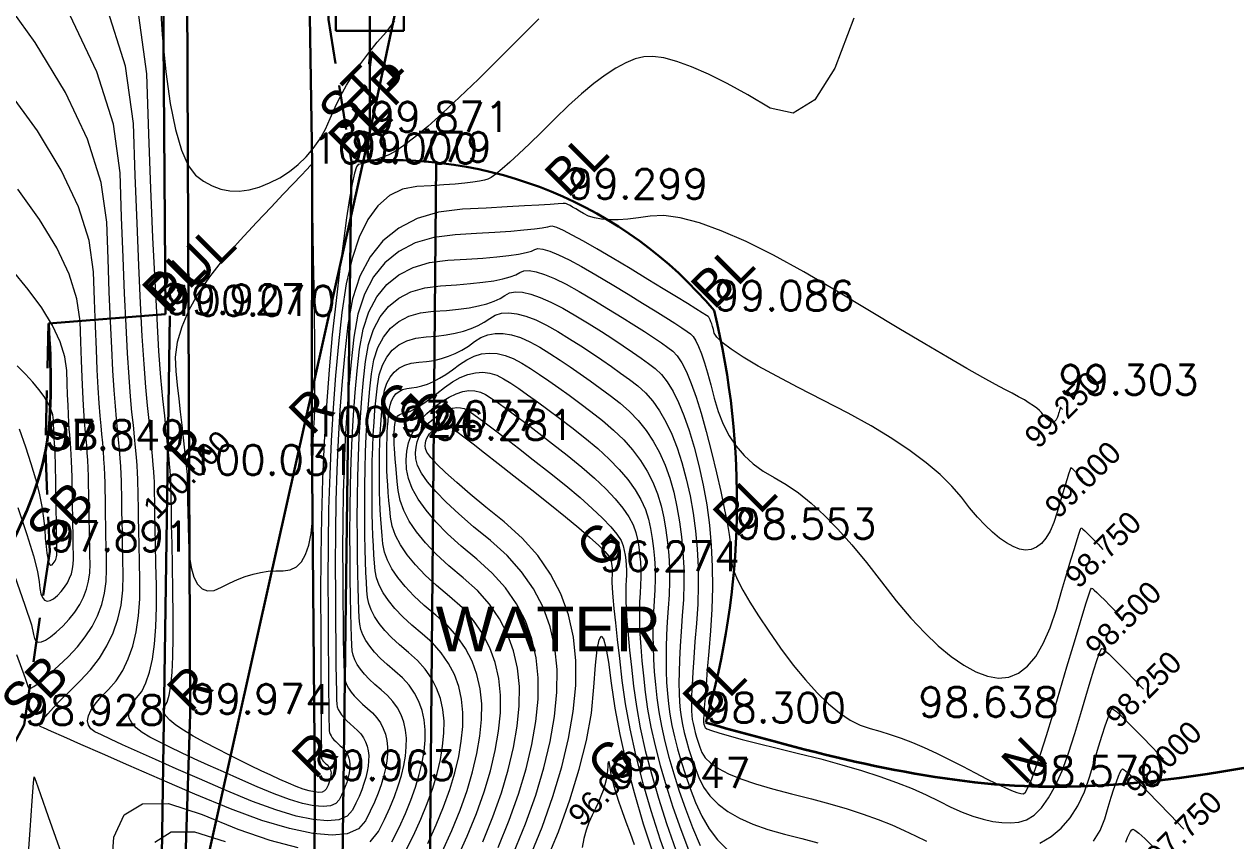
# Model space of a CAD drawing. Extents: x 0 to 10087, y 0 to 10179.
# Drawn here: x 9990.33 to 10031.01, y 9977.26 to 10004.67 of the extents above; entities that cross this region are included whole.
import ezdxf
from ezdxf.enums import TextEntityAlignment as Align

# ---------------------------------------------------------------- set-up
doc = ezdxf.new("R2010")
doc.units = 0
doc.header["$MEASUREMENT"] = 0
for name, pattern in [('ACAD_ISO10W100', [18, 12, -3, 0, -3]), ('DASHDOT', [1, 0.5, -0.25, 0, -0.25]), ('DASHED', [0.75, 0.5, -0.25])]:
    doc.linetypes.add(name, pattern=pattern)
for name, color, linetype in [('2', 1, 'Continuous'), ('4', 3, 'Continuous'), ('Contour_RL', 44, 'Continuous'), ('FRAME', 7, 'Continuous'), ('WELL', 4, 'Continuous')]:
    doc.layers.add(name, color=color, linetype=linetype)
for name, color, linetype, lineweight in [('BT ROAD', 251, 'Continuous', 30), ('BUILDING', 6, 'Continuous', 30), ('Contours', 42, 'Continuous', 13), ('EP', 5, 'ACAD_ISO10W100', 30), ('GRASS', 3, 'DASHDOT', 25), ('SB', 1, 'DASHED', 30)]:
    doc.layers.add(name, color=color, linetype=linetype, lineweight=lineweight)
doc.styles.add('A', font='ARIAL.TTF')
doc.styles.add('ROMANS', font='romans.shx', dxfattribs={"height": 3})

# ---------------------------------------------------------------- blocks, each defined once
blk = doc.blocks.new('EP')
at = {"layer": 'EP', "linetype": 'Continuous'}
for p, q in [((-1.431, 4.235), (-1.431, 5.083)), ((0, 4.235), (0, 5.083)), ((1.431, 4.235), (1.431, 5.083)), ((-1.431, 4.235), (0, 4.235)), ((0, 0), (0, 4.235)), ((1.431, 4.235), (0, 4.235))]:
    blk.add_line(p, q, dxfattribs=at)

msp = doc.modelspace()

# ---------------------------------------------------------------- linework, layer by layer
at = {"layer": 'BT ROAD', "linetype": 'Continuous'}
for points in [[(10000.773, 10069.341), (9997.662, 10049.535), (9996.745, 10040.273), (9996.295, 10029.259), (9995.755, 10016.574), (9995.867, 9989.542), (9995.903, 9981.52), (9995.112, 9957.316), (9993.788, 9944.376), (9988.412, 9922.136), (9987.497, 9918.574)], [(9974.516, 9809.473), (9976.941, 9843.458), (9981.797, 9881.25), (9988.253, 9905.308), (9992.267, 9920.784), (9997.86, 9943.287), (10000.02, 9958.399), (10000.091, 9979.29), (9999.99, 9990.83), (10000, 10000), (9999.731, 10016.955), (9999.772, 10030.035), (10000.529, 10040.393), (10000.971, 10043.045)]]:
    msp.add_lwpolyline(points, dxfattribs=at)
at = {"layer": 'BUILDING', "linetype": 'Continuous'}
for points in [[(9995.069, 9994.939), (9994.911, 10016.552), (9994.851, 10026.689)], [(9993.041, 9920.727), (9998.519, 9942.938), (10000.778, 9958.287), (10001.317, 10000.05)], [(10003.838, 9963.531), (10004.156, 10000.033)], [(9995.218, 9994.884), (9994.662, 9957.116), (9993.047, 9944.424), (9987.254, 9922.165)], [(9995.069, 9994.939), (9991.143, 9994.626)], [(9995.069, 9994.939), (9994.819, 9994.919)]]:
    msp.add_lwpolyline(points, dxfattribs=at)
for centre, radius, start, end in [((10002.655, 9985.96), 14.153, 39.991, 95.4235), ((9987.253, 9988.676), 27.009, 343.9851, 13.6623)]:
    msp.add_arc(centre, radius, start, end, dxfattribs=at)
at = {"layer": 'Contours', "color": 122, "linetype": 'Continuous'}
for points in [[(10025.875, 9989.388), (10025.786, 9989.481), (10025.708, 9989.562), (10025.641, 9989.63), (10025.585, 9989.685), (10025.541, 9989.728), (10025.507, 9989.759), (10025.485, 9989.777), (10025.474, 9989.782), (10025.461, 9989.758), (10025.437, 9989.687), (10025.399, 9989.57), (10025.348, 9989.407), (10025.285, 9989.198), (10025.209, 9988.942), (10025.12, 9988.639), (10025.018, 9988.29), (10024.903, 9987.946), (10024.776, 9987.655), (10024.637, 9987.419), (10024.484, 9987.237), (10024.319, 9987.11), (10024.142, 9987.037), (10023.952, 9987.018), (10023.749, 9987.053), (10023.536, 9987.135), (10023.314, 9987.255), (10023.083, 9987.415), (10022.843, 9987.613), (10022.595, 9987.849), (10022.337, 9988.125), (10022.072, 9988.439), (10021.797, 9988.791), (10021.48, 9989.168), (10021.088, 9989.553), (10020.62, 9989.948), (10020.077, 9990.351), (10019.458, 9990.762), (10018.764, 9991.183), (10017.994, 9991.612), (10017.148, 9992.051), (10016.319, 9992.473), (10015.596, 9992.855), (10014.979, 9993.197), (10014.47, 9993.499), (10014.067, 9993.761), (10013.77, 9993.982), (10013.581, 9994.164), (10013.498, 9994.305), (10013.469, 9994.419), (10013.441, 9994.52), (10013.414, 9994.609), (10013.388, 9994.684), (10013.363, 9994.746), (10013.339, 9994.796), (10013.316, 9994.832), (10013.294, 9994.856), (10013.235, 9994.895), (10013.099, 9994.982), (10012.886, 9995.114), (10012.596, 9995.292), (10012.231, 9995.516), (10011.788, 9995.787), (10011.269, 9996.104), (10010.674, 9996.467), (10010.077, 9996.826), (10009.554, 9997.134), (10009.106, 9997.39), (10008.732, 9997.593), (10008.433, 9997.745), (10008.208, 9997.844), (10008.057, 9997.891), (10007.98, 9997.886), (10007.896, 9997.854), (10007.722, 9997.822), (10007.459, 9997.788), (10007.106, 9997.753), (10006.664, 9997.718), (10006.132, 9997.681), (10005.511, 9997.643), (10004.8, 9997.604), (10004.086, 9997.515), (10003.454, 9997.329), (10002.905, 9997.046), (10002.438, 9996.666), (10002.053, 9996.188), (10001.751, 9995.613), (10001.531, 9994.94), (10001.393, 9994.17), (10001.303, 9993.342), (10001.225, 9992.497), (10001.16, 9991.633), (10001.107, 9990.752), (10001.067, 9989.853), (10001.039, 9988.936), (10001.023, 9988.002), (10001.021, 9987.049), (10001.024, 9986.14), (10001.03, 9985.338), (10001.036, 9984.64), (10001.043, 9984.049), (10001.051, 9983.564), (10001.061, 9983.184), (10001.072, 9982.91), (10001.084, 9982.742), (10001.106, 9982.624), (10001.15, 9982.503), (10001.216, 9982.379), (10001.302, 9982.251), (10001.409, 9982.119), (10001.537, 9981.983), (10001.687, 9981.844), (10001.858, 9981.701), (10002.026, 9981.55), (10002.171, 9981.388), (10002.291, 9981.215), (10002.387, 9981.03), (10002.458, 9980.833), (10002.505, 9980.625), (10002.527, 9980.406), (10002.525, 9980.175), (10002.502, 9979.932), (10002.458, 9979.679), (10002.395, 9979.414), (10002.313, 9979.139), (10002.211, 9978.852), (10002.09, 9978.554), (10001.949, 9978.246), (10001.789, 9977.926), (10001.551, 9977.655), (10001.176, 9977.494), (10000.664, 9977.442), (10000.016, 9977.5), (9999.231, 9977.666), (9998.31, 9977.942), (9997.252, 9978.328), (9996.057, 9978.823), (9994.871, 9979.339), (9993.838, 9979.789), (9992.958, 9980.173), (9992.232, 9980.49), (9991.659, 9980.741), (9991.239, 9980.926), (9990.972, 9981.045), (9990.858, 9981.097), (9990.847, 9981.138), (9990.887, 9981.222), (9990.978, 9981.348), (9991.121, 9981.517), (9991.315, 9981.729), (9991.56, 9981.984), (9991.856, 9982.282), (9992.203, 9982.622), (9992.553, 9982.994), (9992.854, 9983.387), (9993.107, 9983.802), (9993.312, 9984.237), (9993.469, 9984.693), (9993.579, 9985.17), (9993.64, 9985.668), (9993.653, 9986.186), (9993.643, 9986.696), (9993.633, 9987.164), (9993.625, 9987.592), (9993.618, 9987.979), (9993.611, 9988.325), (9993.606, 9988.631), (9993.601, 9988.896), (9993.597, 9989.121), (9993.592, 9989.335), (9993.582, 9989.57), (9993.568, 9989.827), (9993.549, 9990.104), (9993.525, 9990.402), (9993.497, 9990.72), (9993.465, 9991.06), (9993.428, 9991.421), (9993.389, 9991.848), (9993.349, 9992.39), (9993.308, 9993.044), (9993.267, 9993.813), (9993.226, 9994.695), (9993.184, 9995.691), (9993.142, 9996.8), (9993.099, 9998.023), (9992.917, 9999.361), (9992.455, 10000.813), (9991.715, 10002.38), (9990.695, 10004.062), (9989.397, 10005.859)], [(9994.868, 10005.764), (9994.965, 10004.329), (9995.087, 10003.08), (9995.234, 10002.015), (9995.408, 10001.136), (9995.607, 10000.441), (9995.833, 9999.932), (9996.084, 9999.608), (9996.353, 9999.401), (9996.635, 9999.244), (9996.928, 9999.137), (9997.233, 9999.079), (9997.549, 9999.07), (9997.878, 9999.112), (9998.218, 9999.203), (9998.569, 9999.343), (9998.914, 9999.521), (9999.233, 9999.726), (9999.526, 9999.958), (9999.794, 10000.216), (10000.036, 10000.5), (10000.251, 10000.811), (10000.442, 10001.148), (10000.606, 10001.512), (10000.768, 10001.887), (10000.951, 10002.259), (10001.155, 10002.627), (10001.381, 10002.993), (10001.627, 10003.355), (10001.895, 10003.713), (10002.183, 10004.069), (10002.493, 10004.421), (10002.776, 10004.786)], [(10018.184, 10004.878), (10017.55, 10003.197), (10016.872, 10002.133), (10016.149, 10001.685), (10015.381, 10001.854), (10014.623, 10002.299), (10013.93, 10002.679), (10013.301, 10002.993), (10012.738, 10003.241), (10012.239, 10003.424), (10011.804, 10003.541), (10011.435, 10003.593), (10011.13, 10003.579), (10010.845, 10003.506), (10010.535, 10003.38), (10010.199, 10003.2), (10009.838, 10002.966), (10009.452, 10002.679), (10009.041, 10002.339), (10008.605, 10001.945), (10008.144, 10001.498), (10007.693, 10001.051), (10007.292, 10000.66), (10006.938, 10000.324), (10006.633, 10000.042), (10006.376, 9999.815), (10006.167, 9999.644), (10006.007, 9999.528), (10005.895, 9999.466), (10005.78, 9999.432), (10005.613, 9999.4), (10005.394, 9999.368), (10005.123, 9999.337), (10004.799, 9999.308), (10004.422, 9999.279), (10003.993, 9999.251), (10003.512, 9999.224), (10003.029, 9999.134), (10002.594, 9998.919), (10002.207, 9998.578), (10001.868, 9998.112), (10001.578, 9997.52), (10001.336, 9996.802), (10001.142, 9995.959), (10000.996, 9994.99), (10000.883, 9993.947), (10000.785, 9992.882), (10000.703, 9991.794), (10000.637, 9990.683), (10000.586, 9989.55), (10000.551, 9988.395), (10000.532, 9987.217), (10000.528, 9986.017), (10000.532, 9984.878), (10000.537, 9983.883), (10000.542, 9983.033), (10000.547, 9982.327), (10000.552, 9981.766), (10000.557, 9981.349), (10000.563, 9981.077), (10000.568, 9980.949), (10000.579, 9980.893), (10000.601, 9980.835), (10000.632, 9980.775), (10000.673, 9980.714), (10000.725, 9980.65), (10000.787, 9980.585), (10000.858, 9980.518), (10000.941, 9980.449), (10001.022, 9980.377), (10001.091, 9980.299), (10001.149, 9980.216), (10001.195, 9980.127), (10001.229, 9980.032), (10001.252, 9979.932), (10001.263, 9979.827), (10001.262, 9979.716), (10001.25, 9979.599), (10001.229, 9979.477), (10001.199, 9979.35), (10001.159, 9979.218), (10001.11, 9979.08), (10001.052, 9978.937), (10000.984, 9978.788), (10000.907, 9978.635), (10000.793, 9978.504), (10000.613, 9978.427), (10000.367, 9978.402), (10000.055, 9978.43), (9999.678, 9978.51), (9999.235, 9978.642), (9998.726, 9978.828), (9998.152, 9979.066), (9997.564, 9979.323), (9997.016, 9979.566), (9996.507, 9979.796), (9996.037, 9980.012), (9995.606, 9980.214), (9995.215, 9980.402), (9994.862, 9980.576), (9994.55, 9980.737), (9994.286, 9980.892), (9994.082, 9981.05), (9993.937, 9981.211), (9993.851, 9981.374), (9993.825, 9981.541), (9993.858, 9981.71), (9993.951, 9981.882), (9994.103, 9982.057), (9994.272, 9982.27), (9994.416, 9982.557), (9994.536, 9982.918), (9994.632, 9983.353), (9994.703, 9983.862), (9994.749, 9984.445), (9994.77, 9985.102), (9994.767, 9985.833), (9994.752, 9986.559), (9994.739, 9987.203), (9994.728, 9987.763), (9994.719, 9988.241), (9994.711, 9988.636), (9994.705, 9988.949), (9994.701, 9989.178), (9994.698, 9989.325), (9994.693, 9989.456), (9994.682, 9989.642), (9994.663, 9989.88), (9994.637, 9990.172), (9994.605, 9990.517), (9994.566, 9990.916), (9994.519, 9991.368), (9994.466, 9991.874), (9994.41, 9992.487), (9994.352, 9993.264), (9994.294, 9994.203), (9994.236, 9995.306), (9994.176, 9996.571), (9994.116, 9997.999), (9994.055, 9999.591), (9993.994, 10001.345), (9993.732, 10003.263), (9993.07, 10005.346)], [(10007.606, 10004.854), (10006.979, 10004.224), (10006.28, 10003.524), (10005.578, 10002.831), (10004.944, 10002.22), (10004.377, 10001.691), (10003.877, 10001.244), (10003.444, 10000.88), (10003.078, 10000.598), (10002.78, 10000.398), (10002.548, 10000.281), (10002.359, 10000.209), (10002.188, 10000.146), (10002.036, 10000.093), (10001.901, 10000.049), (10001.785, 10000.014), (10001.687, 9999.988), (10001.607, 9999.971), (10001.545, 9999.964), (10001.487, 9999.89), (10001.419, 9999.675), (10001.341, 9999.317), (10001.253, 9998.817), (10001.154, 9998.176), (10001.046, 9997.393), (10000.927, 9996.467), (10000.798, 9995.4), (10000.673, 9994.249), (10000.565, 9993.074), (10000.474, 9991.874), (10000.401, 9990.649), (10000.345, 9989.399), (10000.306, 9988.124), (10000.285, 9986.825), (10000.281, 9985.501), (10000.286, 9984.246), (10000.29, 9983.156), (10000.294, 9982.229), (10000.298, 9981.466), (10000.301, 9980.867), (10000.305, 9980.432), (10000.308, 9980.16), (10000.31, 9980.053), (10000.315, 9980.027), (10000.325, 9980), (10000.339, 9979.973), (10000.359, 9979.944), (10000.382, 9979.915), (10000.411, 9979.885), (10000.444, 9979.855), (10000.481, 9979.823), (10000.519, 9979.79), (10000.551, 9979.754), (10000.578, 9979.716), (10000.599, 9979.675), (10000.615, 9979.631), (10000.625, 9979.585), (10000.63, 9979.537), (10000.629, 9979.485), (10000.624, 9979.432), (10000.615, 9979.376), (10000.601, 9979.317), (10000.583, 9979.256), (10000.56, 9979.193), (10000.533, 9979.127), (10000.502, 9979.059), (10000.467, 9978.988), (10000.414, 9978.929), (10000.331, 9978.893), (10000.218, 9978.882), (10000.074, 9978.894), (9999.901, 9978.931), (9999.697, 9978.992), (9999.463, 9979.078), (9999.199, 9979.187), (9998.911, 9979.315), (9998.605, 9979.455), (9998.281, 9979.607), (9997.94, 9979.773), (9997.58, 9979.95), (9997.203, 9980.14), (9996.808, 9980.342), (9996.396, 9980.557), (9996.006, 9980.769), (9995.679, 9980.965), (9995.416, 9981.142), (9995.216, 9981.303), (9995.08, 9981.447), (9995.007, 9981.573), (9994.998, 9981.682), (9995.052, 9981.773), (9995.131, 9981.907), (9995.198, 9982.141), (9995.251, 9982.475), (9995.291, 9982.91), (9995.319, 9983.446), (9995.333, 9984.082), (9995.335, 9984.818), (9995.324, 9985.656), (9995.307, 9986.491), (9995.292, 9987.222), (9995.279, 9987.85), (9995.269, 9988.373), (9995.261, 9988.793), (9995.255, 9989.108), (9995.25, 9989.32), (9995.249, 9989.427), (9995.244, 9989.518), (9995.231, 9989.678), (9995.21, 9989.908), (9995.181, 9990.207), (9995.144, 9990.576), (9995.099, 9991.014), (9995.046, 9991.522), (9994.986, 9992.1), (9994.92, 9992.806), (9994.854, 9993.7), (9994.787, 9994.782), (9994.72, 9996.051), (9994.652, 9997.508), (9994.582, 9999.153), (9994.513, 10000.985), (9994.442, 10003.005), (9994.141, 10005.214)], [(10025.197, 9991.735), (10025.181, 9991.751), (10025.168, 9991.766), (10025.156, 9991.778), (10025.147, 9991.787), (10025.139, 9991.795), (10025.133, 9991.8), (10025.129, 9991.804), (10025.127, 9991.805), (10025.125, 9991.8), (10025.121, 9991.788), (10025.114, 9991.768), (10025.105, 9991.739), (10025.094, 9991.702), (10025.081, 9991.657), (10025.065, 9991.605), (10025.047, 9991.543), (10025.027, 9991.483), (10025.005, 9991.432), (10024.98, 9991.391), (10024.953, 9991.359), (10024.925, 9991.337), (10024.894, 9991.324), (10024.86, 9991.321), (10024.825, 9991.327), (10024.788, 9991.341), (10024.749, 9991.362), (10024.709, 9991.39), (10024.667, 9991.425), (10024.623, 9991.466), (10024.578, 9991.514), (10024.532, 9991.569), (10024.484, 9991.631), (10024.422, 9991.7), (10024.334, 9991.777), (10024.22, 9991.862), (10024.08, 9991.955), (10023.914, 9992.056), (10023.722, 9992.165), (10023.504, 9992.282), (10023.26, 9992.407), (10022.946, 9992.571), (10022.521, 9992.807), (10021.983, 9993.113), (10021.333, 9993.491), (10020.571, 9993.94), (10019.697, 9994.46), (10018.71, 9995.052), (10017.612, 9995.714), (10016.503, 9996.364), (10015.488, 9996.918), (10014.566, 9997.376), (10013.737, 9997.738), (10013.002, 9998.004), (10012.359, 9998.174), (10011.81, 9998.248), (10011.353, 9998.227), (10010.96, 9998.167), (10010.599, 9998.127), (10010.27, 9998.108), (10009.974, 9998.109), (10009.71, 9998.129), (10009.479, 9998.171), (10009.28, 9998.232), (10009.113, 9998.314), (10008.972, 9998.399), (10008.849, 9998.473), (10008.743, 9998.534), (10008.656, 9998.583), (10008.586, 9998.62), (10008.535, 9998.646), (10008.501, 9998.659), (10008.486, 9998.659), (10008.427, 9998.652), (10008.261, 9998.639), (10007.99, 9998.622), (10007.613, 9998.599), (10007.13, 9998.572), (10006.541, 9998.54), (10005.846, 9998.502), (10005.045, 9998.46), (10004.238, 9998.36), (10003.524, 9998.15), (10002.903, 9997.83), (10002.375, 9997.4), (10001.94, 9996.86), (10001.598, 9996.21), (10001.35, 9995.45), (10001.194, 9994.58), (10001.093, 9993.645), (10001.005, 9992.689), (10000.931, 9991.714), (10000.872, 9990.718), (10000.826, 9989.702), (10000.795, 9988.666), (10000.777, 9987.609), (10000.774, 9986.533), (10000.778, 9985.509), (10000.783, 9984.61), (10000.788, 9983.837), (10000.794, 9983.188), (10000.801, 9982.665), (10000.809, 9982.267), (10000.817, 9981.993), (10000.826, 9981.845), (10000.842, 9981.759), (10000.875, 9981.669), (10000.923, 9981.577), (10000.987, 9981.482), (10001.067, 9981.384), (10001.162, 9981.284), (10001.273, 9981.181), (10001.399, 9981.075), (10001.524, 9980.963), (10001.631, 9980.844), (10001.72, 9980.715), (10001.791, 9980.578), (10001.844, 9980.433), (10001.879, 9980.279), (10001.895, 9980.116), (10001.894, 9979.945), (10001.876, 9979.766), (10001.843, 9979.578), (10001.797, 9979.382), (10001.736, 9979.178), (10001.66, 9978.966), (10001.571, 9978.746), (10001.467, 9978.517), (10001.348, 9978.281), (10001.172, 9978.08), (10000.894, 9977.961), (10000.516, 9977.922), (10000.036, 9977.965), (9999.455, 9978.088), (9998.773, 9978.292), (9997.989, 9978.578), (9997.105, 9978.944), (9996.218, 9979.331), (9995.427, 9979.677), (9994.733, 9979.984), (9994.135, 9980.251), (9993.633, 9980.477), (9993.227, 9980.664), (9992.918, 9980.81), (9992.704, 9980.917), (9992.567, 9981.015), (9992.485, 9981.136), (9992.458, 9981.279), (9992.486, 9981.446), (9992.57, 9981.635), (9992.709, 9981.847), (9992.903, 9982.081), (9993.153, 9982.339), (9993.412, 9982.632), (9993.635, 9982.972), (9993.821, 9983.36), (9993.972, 9983.795), (9994.086, 9984.277), (9994.163, 9984.807), (9994.205, 9985.385), (9994.21, 9986.01), (9994.198, 9986.627), (9994.187, 9987.183), (9994.177, 9987.677), (9994.169, 9988.11), (9994.162, 9988.481), (9994.156, 9988.79), (9994.152, 9989.037), (9994.148, 9989.222), (9994.143, 9989.396), (9994.132, 9989.606), (9994.116, 9989.853), (9994.093, 9990.138), (9994.066, 9990.459), (9994.032, 9990.818), (9993.993, 9991.214), (9993.947, 9991.647), (9993.899, 9992.168), (9993.851, 9992.827), (9993.801, 9993.624), (9993.751, 9994.559), (9993.701, 9995.633), (9993.65, 9996.845), (9993.599, 9998.196), (9993.547, 9999.684), (9993.324, 10001.312), (9992.763, 10003.08), (9991.862, 10004.987)], [(9990.072, 9983.508), (9990.36, 9982.717), (9990.459, 9982.41), (9990.483, 9982.369), (9990.549, 9982.376), (9990.655, 9982.432), (9990.802, 9982.536), (9990.99, 9982.689), (9991.22, 9982.89), (9991.49, 9983.139), (9991.802, 9983.436), (9992.112, 9983.764), (9992.38, 9984.102), (9992.606, 9984.452), (9992.789, 9984.812), (9992.929, 9985.184), (9993.027, 9985.566), (9993.083, 9985.96), (9993.096, 9986.364), (9993.088, 9986.764), (9993.081, 9987.145), (9993.074, 9987.506), (9993.067, 9987.848), (9993.062, 9988.169), (9993.056, 9988.472), (9993.052, 9988.755), (9993.048, 9989.018), (9993.042, 9989.274), (9993.033, 9989.534), (9993.021, 9989.799), (9993.005, 9990.069), (9992.986, 9990.343), (9992.964, 9990.622), (9992.938, 9990.905), (9992.909, 9991.193), (9992.878, 9991.528), (9992.847, 9991.952), (9992.815, 9992.465), (9992.783, 9993.066), (9992.751, 9993.757), (9992.718, 9994.537), (9992.685, 9995.405), (9992.651, 9996.362), (9992.509, 9997.409), (9992.148, 9998.546), (9991.568, 9999.773), (9990.77, 10001.09), (9989.754, 10002.496)], [(9995.798, 9989.554), (9995.799, 9989.509), (9995.801, 9989.397), (9995.805, 9989.22), (9995.81, 9988.976), (9995.816, 9988.667), (9995.824, 9988.291), (9995.833, 9987.85), (9995.843, 9987.342), (9995.87, 9986.844), (9995.929, 9986.433), (9996.02, 9986.107), (9996.144, 9985.868), (9996.299, 9985.714), (9996.486, 9985.647), (9996.706, 9985.665), (9996.958, 9985.77), (9997.224, 9985.908), (9997.488, 9986.026), (9997.751, 9986.125), (9998.011, 9986.204), (9998.268, 9986.264), (9998.524, 9986.304), (9998.778, 9986.325), (9999.029, 9986.325), (9999.263, 9986.353), (9999.466, 9986.452), (9999.638, 9986.623), (9999.778, 9986.867), (9999.886, 9987.182), (9999.963, 9987.57), (10000.008, 9988.029), (10000.022, 9988.561), (10000.021, 9989.1), (10000.022, 9989.583), (10000.025, 9990.008), (10000.029, 9990.377), (10000.036, 9990.689), (10000.044, 9990.943), (10000.055, 9991.141), (10000.067, 9991.283), (10000.078, 9991.452), (10000.086, 9991.737), (10000.091, 9992.136), (10000.092, 9992.649), (10000.089, 9993.277), (10000.083, 9994.019), (10000.073, 9994.876), (10000.06, 9995.847), (10000.046, 9996.812), (10000.032, 9997.647), (10000.02, 9998.354), (10000.009, 9998.932), (9999.999, 9999.381), (9999.99, 9999.701), (9999.983, 9999.893), (9999.976, 9999.956), (9999.933, 9999.914), (9999.817, 9999.795), (9999.627, 9999.596), (9999.364, 9999.318), (9999.027, 9998.962), (9998.617, 9998.527), (9998.133, 9998.013), (9997.576, 9997.42), (9997.022, 9996.798), (9996.55, 9996.197), (9996.158, 9995.616), (9995.848, 9995.055), (9995.618, 9994.515), (9995.469, 9993.996), (9995.402, 9993.497), (9995.415, 9993.019), (9995.468, 9992.555), (9995.52, 9992.1), (9995.57, 9991.654), (9995.619, 9991.216), (9995.666, 9990.787), (9995.712, 9990.368), (9995.756, 9989.956), (9995.799, 9989.554)], [(9990.005, 9986.162), (9990.354, 9985.166), (9990.567, 9984.505), (9990.645, 9984.18), (9990.668, 9984.047), (9990.719, 9983.963), (9990.799, 9983.926), (9990.907, 9983.937), (9991.043, 9983.997), (9991.207, 9984.105), (9991.4, 9984.261), (9991.622, 9984.465), (9991.842, 9984.697), (9992.032, 9984.937), (9992.192, 9985.185), (9992.322, 9985.44), (9992.421, 9985.704), (9992.491, 9985.975), (9992.53, 9986.254), (9992.539, 9986.54), (9992.534, 9986.832), (9992.528, 9987.125), (9992.523, 9987.419), (9992.517, 9987.715), (9992.512, 9988.013), (9992.507, 9988.312), (9992.502, 9988.613), (9992.497, 9988.915), (9992.492, 9989.213), (9992.484, 9989.498), (9992.474, 9989.772), (9992.461, 9990.035), (9992.447, 9990.285), (9992.43, 9990.524), (9992.411, 9990.751), (9992.39, 9990.967), (9992.368, 9991.209), (9992.345, 9991.515), (9992.322, 9991.885), (9992.299, 9992.32), (9992.275, 9992.819), (9992.252, 9993.382), (9992.228, 9994.01), (9992.203, 9994.701), (9992.1, 9995.458), (9991.839, 9996.279), (9991.421, 9997.166), (9990.844, 9998.117), (9990.11, 9999.133)], [(10001.95, 9977.222), (10002.23, 9977.572), (10002.432, 9977.975), (10002.609, 9978.364), (10002.762, 9978.739), (10002.89, 9979.1), (10002.994, 9979.447), (10003.073, 9979.78), (10003.127, 9980.099), (10003.157, 9980.405), (10003.16, 9980.696), (10003.132, 9980.972), (10003.073, 9981.234), (10002.983, 9981.482), (10002.862, 9981.715), (10002.711, 9981.933), (10002.529, 9982.137), (10002.316, 9982.327), (10002.101, 9982.507), (10001.913, 9982.682), (10001.751, 9982.853), (10001.616, 9983.019), (10001.507, 9983.18), (10001.425, 9983.337), (10001.37, 9983.489), (10001.341, 9983.637), (10001.326, 9983.825), (10001.313, 9984.1), (10001.302, 9984.462), (10001.292, 9984.909), (10001.283, 9985.443), (10001.276, 9986.064), (10001.271, 9986.771), (10001.267, 9987.564), (10001.27, 9988.393), (10001.283, 9989.206), (10001.308, 9990.004), (10001.343, 9990.786), (10001.389, 9991.553), (10001.445, 9992.304), (10001.513, 9993.04), (10001.592, 9993.76), (10001.711, 9994.43), (10001.903, 9995.015), (10002.166, 9995.516), (10002.5, 9995.932), (10002.907, 9996.263), (10003.385, 9996.509), (10003.935, 9996.671), (10004.556, 9996.748), (10005.177, 9996.783), (10005.724, 9996.822), (10006.199, 9996.863), (10006.6, 9996.908), (10006.929, 9996.955), (10007.184, 9997.004), (10007.366, 9997.057), (10007.475, 9997.112), (10007.579, 9997.144), (10007.746, 9997.124), (10007.975, 9997.054), (10008.268, 9996.933), (10008.623, 9996.761), (10009.042, 9996.537), (10009.523, 9996.263), (10010.067, 9995.939), (10010.612, 9995.606), (10011.095, 9995.309), (10011.517, 9995.047), (10011.877, 9994.822), (10012.176, 9994.631), (10012.413, 9994.477), (10012.588, 9994.358), (10012.702, 9994.274), (10012.788, 9994.183), (10012.877, 9994.041), (10012.971, 9993.848), (10013.068, 9993.604), (10013.17, 9993.309), (10013.275, 9992.964), (10013.385, 9992.567), (10013.498, 9992.12), (10013.631, 9991.665), (10013.798, 9991.244), (10013.999, 9990.858), (10014.235, 9990.507), (10014.504, 9990.19), (10014.808, 9989.908), (10015.145, 9989.661), (10015.517, 9989.449), (10015.914, 9989.224), (10016.326, 9988.938), (10016.752, 9988.592), (10017.194, 9988.185), (10017.651, 9987.718), (10018.122, 9987.19), (10018.609, 9986.601), (10019.111, 9985.952), (10019.612, 9985.309), (10020.097, 9984.736), (10020.566, 9984.233), (10021.019, 9983.801), (10021.457, 9983.44), (10021.878, 9983.149), (10022.284, 9982.929), (10022.673, 9982.78), (10023.043, 9982.716), (10023.39, 9982.75), (10023.714, 9982.884), (10024.015, 9983.117), (10024.293, 9983.448), (10024.548, 9983.879), (10024.78, 9984.409), (10024.989, 9985.038), (10025.175, 9985.674), (10025.337, 9986.226), (10025.476, 9986.693), (10025.592, 9987.075), (10025.684, 9987.373), (10025.753, 9987.587), (10025.798, 9987.715), (10025.82, 9987.76), (10025.841, 9987.75), (10025.882, 9987.717), (10025.943, 9987.662), (10026.024, 9987.583), (10026.126, 9987.482), (10026.248, 9987.358), (10026.39, 9987.21), (10026.553, 9987.04)], [(9990.111, 9988.45), (9990.415, 9987.544), (9990.637, 9986.825), (9990.775, 9986.295), (9990.831, 9985.952), (9990.852, 9985.727), (9990.89, 9985.55), (9990.943, 9985.421), (9991.012, 9985.34), (9991.096, 9985.306), (9991.195, 9985.321), (9991.311, 9985.383), (9991.442, 9985.494), (9991.571, 9985.631), (9991.683, 9985.772), (9991.778, 9985.918), (9991.854, 9986.069), (9991.913, 9986.224), (9991.954, 9986.384), (9991.977, 9986.548), (9991.982, 9986.717), (9991.979, 9986.9), (9991.975, 9987.106), (9991.971, 9987.334), (9991.967, 9987.584), (9991.962, 9987.858), (9991.957, 9988.154), (9991.952, 9988.472), (9991.947, 9988.814), (9991.941, 9989.152), (9991.934, 9989.463), (9991.926, 9989.746), (9991.917, 9990.001), (9991.907, 9990.227), (9991.896, 9990.426), (9991.884, 9990.597), (9991.871, 9990.74), (9991.857, 9990.889), (9991.843, 9991.078), (9991.829, 9991.306), (9991.815, 9991.574), (9991.8, 9991.881), (9991.786, 9992.228), (9991.771, 9992.615), (9991.756, 9993.041), (9991.692, 9993.507), (9991.532, 9994.013), (9991.274, 9994.559), (9990.919, 9995.145), (9990.466, 9995.771), (9989.917, 9996.437)], [(10002.671, 9977.218), (10002.914, 9977.704), (10003.128, 9978.173), (10003.312, 9978.625), (10003.467, 9979.061), (10003.592, 9979.479), (10003.687, 9979.881), (10003.753, 9980.266), (10003.79, 9980.634), (10003.793, 9980.985), (10003.759, 9981.319), (10003.687, 9981.635), (10003.579, 9981.933), (10003.434, 9982.214), (10003.251, 9982.478), (10003.032, 9982.724), (10002.775, 9982.952), (10002.516, 9983.17), (10002.289, 9983.381), (10002.094, 9983.587), (10001.931, 9983.787), (10001.8, 9983.982), (10001.701, 9984.171), (10001.634, 9984.355), (10001.599, 9984.533), (10001.581, 9984.742), (10001.566, 9985.018), (10001.552, 9985.36), (10001.54, 9985.77), (10001.531, 9986.247), (10001.523, 9986.791), (10001.518, 9987.402), (10001.514, 9988.08), (10001.516, 9988.785), (10001.527, 9989.477), (10001.548, 9990.155), (10001.578, 9990.82), (10001.617, 9991.473), (10001.665, 9992.112), (10001.723, 9992.737), (10001.79, 9993.35), (10001.891, 9993.92), (10002.054, 9994.418), (10002.278, 9994.844), (10002.563, 9995.197), (10002.908, 9995.479), (10003.315, 9995.688), (10003.782, 9995.826), (10004.311, 9995.891), (10004.842, 9995.924), (10005.316, 9995.963), (10005.733, 9996.009), (10006.094, 9996.061), (10006.397, 9996.121), (10006.645, 9996.187), (10006.835, 9996.259), (10006.969, 9996.338), (10007.1, 9996.396), (10007.283, 9996.404), (10007.517, 9996.363), (10007.803, 9996.272), (10008.14, 9996.131), (10008.528, 9995.94), (10008.968, 9995.7), (10009.46, 9995.41), (10009.954, 9995.108), (10010.402, 9994.831), (10010.803, 9994.578), (10011.157, 9994.351), (10011.465, 9994.149), (10011.727, 9993.971), (10011.942, 9993.819), (10012.111, 9993.692), (10012.259, 9993.539), (10012.41, 9993.308), (10012.566, 9993), (10012.727, 9992.615), (10012.891, 9992.153), (10013.059, 9991.614), (10013.232, 9990.997), (10013.409, 9990.303), (10013.576, 9989.607), (10013.719, 9988.982), (10013.838, 9988.429), (10013.933, 9987.948), (10014.004, 9987.538), (10014.05, 9987.2), (10014.073, 9986.934), (10014.072, 9986.74), (10014.086, 9986.554), (10014.156, 9986.314), (10014.28, 9986.018), (10014.46, 9985.668), (10014.695, 9985.264), (10014.984, 9984.804), (10015.329, 9984.29), (10015.729, 9983.721), (10016.151, 9983.158), (10016.559, 9982.659), (10016.954, 9982.225), (10017.335, 9981.855), (10017.704, 9981.55), (10018.06, 9981.311), (10018.403, 9981.135), (10018.733, 9981.025), (10019.064, 9980.937), (10019.411, 9980.829), (10019.775, 9980.7), (10020.155, 9980.552), (10020.551, 9980.383), (10020.963, 9980.194), (10021.391, 9979.985), (10021.836, 9979.756), (10022.264, 9979.532), (10022.643, 9979.339), (10022.972, 9979.177), (10023.252, 9979.046), (10023.483, 9978.946), (10023.664, 9978.877), (10023.796, 9978.838), (10023.879, 9978.831), (10023.948, 9978.892), (10024.042, 9979.059), (10024.16, 9979.333), (10024.302, 9979.713), (10024.468, 9980.199), (10024.657, 9980.791), (10024.871, 9981.49), (10025.109, 9982.294), (10025.344, 9983.099), (10025.55, 9983.796), (10025.726, 9984.387), (10025.873, 9984.871), (10025.991, 9985.248), (10026.079, 9985.518), (10026.138, 9985.681), (10026.168, 9985.737), (10026.198, 9985.723), (10026.257, 9985.676), (10026.346, 9985.595), (10026.464, 9985.481), (10026.611, 9985.334), (10026.788, 9985.154), (10026.995, 9984.94), (10027.231, 9984.693)], [(10003.112, 9976.864), (10003.397, 9977.433), (10003.647, 9977.982), (10003.863, 9978.512), (10004.044, 9979.022), (10004.19, 9979.512), (10004.302, 9979.982), (10004.379, 9980.433), (10004.422, 9980.864), (10004.426, 9981.275), (10004.386, 9981.666), (10004.302, 9982.036), (10004.175, 9982.385), (10004.005, 9982.714), (10003.792, 9983.023), (10003.535, 9983.311), (10003.234, 9983.579), (10002.931, 9983.833), (10002.665, 9984.081), (10002.436, 9984.322), (10002.245, 9984.557), (10002.092, 9984.785), (10001.976, 9985.006), (10001.898, 9985.221), (10001.857, 9985.43), (10001.836, 9985.658), (10001.818, 9985.935), (10001.802, 9986.259), (10001.789, 9986.631), (10001.778, 9987.051), (10001.77, 9987.518), (10001.764, 9988.033), (10001.761, 9988.596), (10001.763, 9989.177), (10001.772, 9989.747), (10001.789, 9990.307), (10001.814, 9990.855), (10001.846, 9991.393), (10001.886, 9991.919), (10001.933, 9992.435), (10001.988, 9992.94), (10002.072, 9993.41), (10002.206, 9993.82), (10002.39, 9994.171), (10002.625, 9994.463), (10002.91, 9994.695), (10003.245, 9994.867), (10003.631, 9994.981), (10004.067, 9995.034), (10004.507, 9995.064), (10004.908, 9995.104), (10005.268, 9995.154), (10005.587, 9995.215), (10005.867, 9995.287), (10006.106, 9995.369), (10006.305, 9995.462), (10006.463, 9995.565), (10006.622, 9995.649), (10006.82, 9995.685), (10007.059, 9995.672), (10007.338, 9995.611), (10007.657, 9995.501), (10008.015, 9995.343), (10008.414, 9995.137), (10008.853, 9994.881), (10009.297, 9994.609), (10009.709, 9994.352), (10010.089, 9994.108), (10010.438, 9993.88), (10010.756, 9993.665), (10011.042, 9993.466), (10011.297, 9993.28), (10011.52, 9993.109), (10011.724, 9992.915), (10011.923, 9992.661), (10012.115, 9992.345), (10012.301, 9991.968), (10012.482, 9991.531), (10012.656, 9991.033), (10012.824, 9990.474), (10012.986, 9989.855), (10013.131, 9989.199), (10013.248, 9988.532), (10013.338, 9987.855), (10013.4, 9987.166), (10013.435, 9986.467), (10013.442, 9985.756), (10013.422, 9985.035), (10013.373, 9984.302), (10013.316, 9983.609), (10013.266, 9983.005), (10013.224, 9982.491), (10013.19, 9982.066), (10013.165, 9981.732), (10013.147, 9981.486), (10013.138, 9981.33), (10013.136, 9981.264), (10013.139, 9981.242), (10013.143, 9981.219), (10013.149, 9981.195), (10013.155, 9981.169), (10013.163, 9981.143), (10013.172, 9981.115), (10013.182, 9981.087), (10013.193, 9981.057), (10013.252, 9981.017), (10013.407, 9980.957), (10013.657, 9980.878), (10014.002, 9980.78), (10014.442, 9980.662), (10014.977, 9980.524), (10015.607, 9980.367), (10016.333, 9980.19), (10017.083, 9980.002), (10017.787, 9979.81), (10018.446, 9979.615), (10019.058, 9979.416), (10019.624, 9979.214), (10020.144, 9979.009), (10020.618, 9978.8), (10021.047, 9978.587), (10021.443, 9978.389), (10021.822, 9978.222), (10022.183, 9978.086), (10022.526, 9977.981), (10022.852, 9977.908), (10023.161, 9977.866), (10023.452, 9977.856), (10023.725, 9977.877), (10023.986, 9977.955), (10024.24, 9978.118), (10024.486, 9978.364), (10024.725, 9978.695), (10024.957, 9979.111), (10025.182, 9979.61), (10025.399, 9980.193), (10025.61, 9980.861), (10025.804, 9981.527), (10025.976, 9982.104), (10026.124, 9982.593), (10026.249, 9982.994), (10026.351, 9983.306), (10026.429, 9983.531), (10026.484, 9983.667), (10026.515, 9983.715), (10026.554, 9983.696), (10026.632, 9983.634), (10026.748, 9983.529), (10026.903, 9983.379), (10027.097, 9983.186), (10027.329, 9982.95), (10027.6, 9982.669), (10027.909, 9982.345)], [(10003.879, 9977.161), (10004.166, 9977.791), (10004.413, 9978.397), (10004.621, 9978.982), (10004.788, 9979.543), (10004.917, 9980.082), (10005.005, 9980.599), (10005.054, 9981.093), (10005.058, 9981.564), (10005.012, 9982.012), (10004.917, 9982.436), (10004.772, 9982.836), (10004.577, 9983.214), (10004.332, 9983.567), (10004.037, 9983.898), (10003.692, 9984.204), (10003.345, 9984.496), (10003.04, 9984.78), (10002.778, 9985.056), (10002.559, 9985.325), (10002.384, 9985.586), (10002.251, 9985.84), (10002.161, 9986.087), (10002.114, 9986.325), (10002.091, 9986.575), (10002.07, 9986.852), (10002.052, 9987.158), (10002.038, 9987.492), (10002.026, 9987.855), (10002.017, 9988.246), (10002.011, 9988.665), (10002.007, 9989.112), (10002.009, 9989.569), (10002.016, 9990.018), (10002.03, 9990.458), (10002.049, 9990.89), (10002.074, 9991.312), (10002.105, 9991.727), (10002.143, 9992.133), (10002.186, 9992.53), (10002.252, 9992.9), (10002.358, 9993.222), (10002.503, 9993.499), (10002.687, 9993.728), (10002.912, 9993.911), (10003.175, 9994.047), (10003.479, 9994.136), (10003.822, 9994.178), (10004.172, 9994.204), (10004.499, 9994.245), (10004.802, 9994.3), (10005.081, 9994.369), (10005.336, 9994.453), (10005.567, 9994.552), (10005.775, 9994.664), (10005.958, 9994.791), (10006.144, 9994.902), (10006.358, 9994.966), (10006.601, 9994.982), (10006.873, 9994.951), (10007.174, 9994.872), (10007.503, 9994.747), (10007.861, 9994.574), (10008.247, 9994.354), (10008.64, 9994.112), (10009.016, 9993.874), (10009.375, 9993.64), (10009.719, 9993.409), (10010.046, 9993.183), (10010.356, 9992.961), (10010.65, 9992.742), (10010.928, 9992.528), (10011.189, 9992.293), (10011.434, 9992.014), (10011.663, 9991.691), (10011.875, 9991.323), (10012.071, 9990.91), (10012.251, 9990.453), (10012.414, 9989.952), (10012.561, 9989.406), (10012.688, 9988.833), (10012.791, 9988.251), (10012.87, 9987.659), (10012.924, 9987.057), (10012.954, 9986.446), (10012.96, 9985.826), (10012.943, 9985.196), (10012.9, 9984.556), (10012.851, 9983.944), (10012.81, 9983.396), (10012.777, 9982.912), (10012.753, 9982.493), (10012.738, 9982.139), (10012.732, 9981.849), (10012.734, 9981.623), (10012.745, 9981.461), (10012.763, 9981.329), (10012.789, 9981.19), (10012.821, 9981.045), (10012.86, 9980.892), (10012.906, 9980.734), (10012.96, 9980.568), (10013.02, 9980.396), (10013.086, 9980.218), (10013.195, 9980.037), (10013.38, 9979.859), (10013.642, 9979.682), (10013.98, 9979.508), (10014.395, 9979.336), (10014.886, 9979.166), (10015.453, 9978.999), (10016.097, 9978.833), (10016.76, 9978.667), (10017.381, 9978.498), (10017.962, 9978.326), (10018.502, 9978.15), (10019.002, 9977.972), (10019.461, 9977.791), (10019.879, 9977.606), (10020.257, 9977.419), (10020.622, 9977.246)], [(10004.361, 9976.89), (10004.685, 9977.6), (10004.963, 9978.284), (10005.197, 9978.943), (10005.386, 9979.576), (10005.531, 9980.184), (10005.631, 9980.766), (10005.685, 9981.323), (10005.69, 9981.854), (10005.639, 9982.359), (10005.531, 9982.837), (10005.367, 9983.288), (10005.147, 9983.714), (10004.871, 9984.112), (10004.539, 9984.485), (10004.151, 9984.831), (10003.759, 9985.159), (10003.415, 9985.479), (10003.12, 9985.79), (10002.874, 9986.093), (10002.676, 9986.388), (10002.526, 9986.674), (10002.425, 9986.952), (10002.372, 9987.221), (10002.346, 9987.491), (10002.323, 9987.77), (10002.303, 9988.057), (10002.286, 9988.353), (10002.273, 9988.659), (10002.263, 9988.973), (10002.257, 9989.296), (10002.254, 9989.628), (10002.255, 9989.961), (10002.26, 9990.289), (10002.27, 9990.609), (10002.284, 9990.924), (10002.302, 9991.232), (10002.325, 9991.535), (10002.352, 9991.83), (10002.384, 9992.12), (10002.432, 9992.389), (10002.509, 9992.625), (10002.615, 9992.826), (10002.75, 9992.993), (10002.913, 9993.127), (10003.105, 9993.226), (10003.327, 9993.291), (10003.576, 9993.322), (10003.837, 9993.345), (10004.09, 9993.386), (10004.336, 9993.445), (10004.574, 9993.523), (10004.805, 9993.62), (10005.028, 9993.734), (10005.244, 9993.867), (10005.452, 9994.018), (10005.665, 9994.155), (10005.896, 9994.246), (10006.143, 9994.291), (10006.408, 9994.29), (10006.69, 9994.243), (10006.989, 9994.15), (10007.306, 9994.011), (10007.64, 9993.825), (10007.982, 9993.614), (10008.322, 9993.395), (10008.661, 9993.17), (10008.999, 9992.939), (10009.336, 9992.701), (10009.671, 9992.456), (10010.004, 9992.204), (10010.336, 9991.946), (10010.655, 9991.67), (10010.947, 9991.367), (10011.212, 9991.035), (10011.45, 9990.676), (10011.662, 9990.288), (10011.847, 9989.873), (10012.006, 9989.429), (10012.138, 9988.958), (10012.246, 9988.468), (10012.334, 9987.97), (10012.401, 9987.464), (10012.447, 9986.949), (10012.473, 9986.427), (10012.478, 9985.896), (10012.463, 9985.357), (10012.427, 9984.81), (10012.385, 9984.278), (10012.353, 9983.786), (10012.33, 9983.333), (10012.316, 9982.92), (10012.311, 9982.545), (10012.316, 9982.21), (10012.33, 9981.915), (10012.353, 9981.658), (10012.387, 9981.416), (10012.434, 9981.161), (10012.493, 9980.894), (10012.565, 9980.615), (10012.65, 9980.325), (10012.748, 9980.022), (10012.858, 9979.707), (10012.98, 9979.379), (10013.139, 9979.058), (10013.354, 9978.761), (10013.628, 9978.487), (10013.959, 9978.237), (10014.349, 9978.012), (10014.796, 9977.809), (10015.3, 9977.631), (10015.863, 9977.477), (10016.437, 9977.333), (10016.976, 9977.186)], [(10004.843, 9976.619), (10005.203, 9977.409), (10005.513, 9978.171), (10005.774, 9978.904), (10005.984, 9979.608), (10006.145, 9980.285), (10006.256, 9980.933), (10006.317, 9981.553), (10006.323, 9982.144), (10006.265, 9982.706), (10006.146, 9983.238), (10005.963, 9983.74), (10005.719, 9984.214), (10005.411, 9984.657), (10005.042, 9985.072), (10004.61, 9985.457), (10004.173, 9985.822), (10003.791, 9986.178), (10003.462, 9986.525), (10003.188, 9986.862), (10002.967, 9987.19), (10002.801, 9987.508), (10002.688, 9987.817), (10002.63, 9988.117), (10002.6, 9988.407), (10002.575, 9988.686), (10002.553, 9988.955), (10002.535, 9989.213), (10002.521, 9989.462), (10002.51, 9989.699), (10002.504, 9989.926), (10002.501, 9990.143), (10002.502, 9990.353), (10002.505, 9990.558), (10002.511, 9990.76), (10002.52, 9990.958), (10002.531, 9991.151), (10002.546, 9991.341), (10002.563, 9991.527), (10002.583, 9991.71), (10002.613, 9991.879), (10002.661, 9992.027), (10002.728, 9992.153), (10002.812, 9992.259), (10002.915, 9992.342), (10003.036, 9992.405), (10003.175, 9992.446), (10003.332, 9992.465), (10003.503, 9992.485), (10003.682, 9992.527), (10003.871, 9992.591), (10004.068, 9992.677), (10004.275, 9992.786), (10004.49, 9992.917), (10004.714, 9993.069), (10004.947, 9993.245), (10005.187, 9993.408), (10005.434, 9993.527), (10005.686, 9993.601), (10005.944, 9993.63), (10006.207, 9993.614), (10006.477, 9993.553), (10006.752, 9993.448), (10007.033, 9993.297), (10007.324, 9993.115), (10007.629, 9992.917), (10007.947, 9992.701), (10008.28, 9992.468), (10008.625, 9992.217), (10008.985, 9991.95), (10009.358, 9991.665), (10009.745, 9991.363), (10010.12, 9991.047), (10010.458, 9990.719), (10010.759, 9990.38), (10011.024, 9990.029), (10011.252, 9989.666), (10011.442, 9989.292), (10011.596, 9988.906), (10011.713, 9988.508), (10011.804, 9988.102), (10011.877, 9987.688), (10011.932, 9987.268), (10011.971, 9986.841), (10011.993, 9986.406), (10011.997, 9985.966), (10011.984, 9985.518), (10011.954, 9985.064), (10011.921, 9984.613), (10011.897, 9984.176), (10011.884, 9983.754), (10011.88, 9983.346), (10011.886, 9982.952), (10011.901, 9982.572), (10011.927, 9982.206), (10011.962, 9981.855), (10012.012, 9981.502), (10012.08, 9981.131), (10012.166, 9980.743), (10012.271, 9980.338), (10012.394, 9979.915), (10012.536, 9979.474), (10012.696, 9979.016), (10012.874, 9978.54), (10013.082, 9978.078), (10013.328, 9977.662), (10013.613, 9977.291), (10013.938, 9976.966)], [(9990.159, 9991.084), (9990.369, 9990.484), (9990.551, 9989.924), (9990.702, 9989.405), (9990.825, 9988.924), (9990.918, 9988.484), (9990.981, 9988.084), (9991.016, 9987.723), (9991.036, 9987.406), (9991.06, 9987.137), (9991.086, 9986.915), (9991.116, 9986.742), (9991.148, 9986.616), (9991.183, 9986.537), (9991.221, 9986.506), (9991.262, 9986.523), (9991.301, 9986.565), (9991.335, 9986.608), (9991.364, 9986.652), (9991.387, 9986.698), (9991.405, 9986.745), (9991.417, 9986.794), (9991.424, 9986.844), (9991.426, 9986.895), (9991.425, 9986.969), (9991.423, 9987.086), (9991.42, 9987.248), (9991.417, 9987.453), (9991.413, 9987.702), (9991.408, 9987.995), (9991.403, 9988.331), (9991.397, 9988.711), (9991.391, 9989.091), (9991.385, 9989.427), (9991.379, 9989.718), (9991.373, 9989.966), (9991.368, 9990.169), (9991.362, 9990.328), (9991.357, 9990.443), (9991.352, 9990.514), (9991.346, 9990.57), (9991.341, 9990.641), (9991.336, 9990.727), (9991.331, 9990.828), (9991.325, 9990.944), (9991.32, 9991.075), (9991.314, 9991.22), (9991.308, 9991.38), (9991.285, 9991.556), (9991.224, 9991.746), (9991.127, 9991.952), (9990.993, 9992.173), (9990.823, 9992.408), (9990.616, 9992.659), (9990.373, 9992.925), (9990.092, 9993.206)], [(10005.723, 9977.219), (10006.064, 9978.057), (10006.351, 9978.865), (10006.583, 9979.641), (10006.76, 9980.386), (10006.883, 9981.1), (10006.95, 9981.782), (10006.956, 9982.433), (10006.892, 9983.052), (10006.76, 9983.638), (10006.56, 9984.192), (10006.29, 9984.713), (10005.952, 9985.202), (10005.544, 9985.658), (10005.068, 9986.082), (10004.588, 9986.485), (10004.167, 9986.877), (10003.805, 9987.259), (10003.503, 9987.63), (10003.26, 9987.991), (10003.076, 9988.342), (10002.952, 9988.683), (10002.888, 9989.013), (10002.855, 9989.323), (10002.827, 9989.603), (10002.803, 9989.854), (10002.783, 9990.074), (10002.768, 9990.265), (10002.757, 9990.426), (10002.75, 9990.558), (10002.747, 9990.659), (10002.748, 9990.745), (10002.749, 9990.829), (10002.751, 9990.911), (10002.755, 9990.992), (10002.76, 9991.071), (10002.765, 9991.149), (10002.772, 9991.225), (10002.781, 9991.299), (10002.793, 9991.369), (10002.813, 9991.429), (10002.84, 9991.481), (10002.874, 9991.524), (10002.916, 9991.558), (10002.966, 9991.584), (10003.023, 9991.6), (10003.087, 9991.608), (10003.168, 9991.625), (10003.274, 9991.668), (10003.405, 9991.737), (10003.561, 9991.831), (10003.743, 9991.952), (10003.951, 9992.099), (10004.183, 9992.272), (10004.441, 9992.471), (10004.709, 9992.661), (10004.971, 9992.808), (10005.227, 9992.91), (10005.478, 9992.969), (10005.724, 9992.985), (10005.964, 9992.957), (10006.198, 9992.885), (10006.426, 9992.769), (10006.667, 9992.618), (10006.936, 9992.439), (10007.233, 9992.232), (10007.56, 9991.997), (10007.915, 9991.735), (10008.299, 9991.445), (10008.712, 9991.127), (10009.153, 9990.781), (10009.585, 9990.425), (10009.97, 9990.072), (10010.308, 9989.725), (10010.599, 9989.382), (10010.842, 9989.044), (10011.039, 9988.711), (10011.188, 9988.383), (10011.29, 9988.059), (10011.362, 9987.736), (10011.42, 9987.406), (10011.464, 9987.072), (10011.495, 9986.732), (10011.512, 9986.386), (10011.515, 9986.035), (10011.505, 9985.679), (10011.481, 9985.317), (10011.456, 9984.947), (10011.441, 9984.566), (10011.437, 9984.174), (10011.443, 9983.772), (10011.459, 9983.358), (10011.486, 9982.934), (10011.523, 9982.498), (10011.571, 9982.052), (10011.636, 9981.589), (10011.725, 9981.102), (10011.839, 9980.593), (10011.976, 9980.061), (10012.138, 9979.506), (10012.324, 9978.927), (10012.534, 9978.326), (10012.769, 9977.701), (10013.025, 9977.099)], [(10006.241, 9977.027), (10006.615, 9977.943), (10006.928, 9978.825), (10007.181, 9979.673), (10007.375, 9980.486), (10007.508, 9981.266), (10007.582, 9982.012), (10007.588, 9982.723), (10007.519, 9983.399), (10007.375, 9984.039), (10007.156, 9984.644), (10006.861, 9985.213), (10006.492, 9985.747), (10006.047, 9986.245), (10005.527, 9986.709), (10005.002, 9987.146), (10004.543, 9987.566), (10004.149, 9987.97), (10003.821, 9988.357), (10003.558, 9988.727), (10003.361, 9989.081), (10003.23, 9989.418), (10003.164, 9989.739), (10003.149, 9990.045), (10003.171, 9990.337), (10003.231, 9990.617), (10003.328, 9990.883), (10003.463, 9991.137), (10003.634, 9991.377), (10003.843, 9991.604), (10004.09, 9991.818), (10004.348, 9992.007), (10004.595, 9992.156), (10004.829, 9992.267), (10005.052, 9992.339), (10005.262, 9992.373), (10005.46, 9992.368), (10005.646, 9992.324), (10005.819, 9992.241), (10006.009, 9992.12), (10006.242, 9991.96), (10006.519, 9991.763), (10006.84, 9991.527), (10007.205, 9991.252), (10007.613, 9990.94), (10008.065, 9990.589), (10008.561, 9990.2), (10009.05, 9989.802), (10009.482, 9989.426), (10009.856, 9989.071), (10010.173, 9988.736), (10010.432, 9988.423), (10010.634, 9988.132), (10010.778, 9987.861), (10010.865, 9987.611), (10010.919, 9987.371), (10010.962, 9987.126), (10010.995, 9986.877), (10011.018, 9986.624), (10011.031, 9986.367), (10011.033, 9986.106), (10011.026, 9985.841), (10011.008, 9985.572), (10010.991, 9985.282), (10010.985, 9984.957), (10010.99, 9984.596), (10011.006, 9984.199), (10011.033, 9983.765), (10011.071, 9983.296), (10011.12, 9982.791), (10011.18, 9982.249), (10011.26, 9981.676), (10011.371, 9981.074), (10011.511, 9980.443), (10011.682, 9979.784), (10011.882, 9979.096), (10012.112, 9978.38), (10012.372, 9977.636), (10012.663, 9976.862)], [(10006.76, 9976.836), (10007.165, 9977.83), (10007.505, 9978.786), (10007.779, 9979.705), (10007.989, 9980.587), (10008.134, 9981.433), (10008.214, 9982.242), (10008.221, 9983.012), (10008.146, 9983.745), (10007.99, 9984.439), (10007.752, 9985.095), (10007.433, 9985.712), (10007.032, 9986.291), (10006.55, 9986.832), (10005.986, 9987.334), (10005.418, 9987.8), (10004.923, 9988.23), (10004.5, 9988.626), (10004.151, 9988.987), (10003.874, 9989.312), (10003.67, 9989.603), (10003.539, 9989.859), (10003.48, 9990.081), (10003.471, 9990.28), (10003.485, 9990.471), (10003.524, 9990.653), (10003.588, 9990.827), (10003.675, 9990.992), (10003.787, 9991.149), (10003.924, 9991.297), (10004.085, 9991.437), (10004.253, 9991.56), (10004.414, 9991.657), (10004.567, 9991.73), (10004.712, 9991.777), (10004.85, 9991.799), (10004.979, 9991.796), (10005.1, 9991.767), (10005.213, 9991.713), (10005.352, 9991.622), (10005.55, 9991.482), (10005.806, 9991.294), (10006.121, 9991.056), (10006.495, 9990.77), (10006.928, 9990.435), (10007.42, 9990.051), (10007.97, 9989.618), (10008.516, 9989.18), (10008.994, 9988.779), (10009.405, 9988.415), (10009.747, 9988.09), (10010.023, 9987.801), (10010.23, 9987.551), (10010.37, 9987.338), (10010.442, 9987.163), (10010.477, 9987.005), (10010.505, 9986.844), (10010.527, 9986.681), (10010.542, 9986.515), (10010.55, 9986.346), (10010.552, 9986.175), (10010.547, 9986.001), (10010.535, 9985.825), (10010.526, 9985.617), (10010.529, 9985.347), (10010.543, 9985.017), (10010.569, 9984.625), (10010.606, 9984.172), (10010.656, 9983.658), (10010.716, 9983.082), (10010.789, 9982.446), (10010.884, 9981.762), (10011.016, 9981.044), (10011.184, 9980.292), (10011.387, 9979.506), (10011.625, 9978.686), (10011.9, 9977.833), (10012.21, 9976.945)], [(10007.28, 9976.646), (10007.716, 9977.716), (10008.082, 9978.747), (10008.378, 9979.738), (10008.604, 9980.689), (10008.76, 9981.6), (10008.846, 9982.471), (10008.853, 9983.302), (10008.772, 9984.092), (10008.604, 9984.84), (10008.347, 9985.547), (10008.003, 9986.212), (10007.571, 9986.836), (10007.052, 9987.419), (10006.444, 9987.96), (10005.833, 9988.454), (10005.301, 9988.895), (10004.85, 9989.282), (10004.479, 9989.617), (10004.189, 9989.898), (10003.978, 9990.126), (10003.848, 9990.301), (10003.798, 9990.423), (10003.793, 9990.516), (10003.8, 9990.605), (10003.818, 9990.69), (10003.848, 9990.771), (10003.889, 9990.848), (10003.941, 9990.922), (10004.005, 9990.991), (10004.079, 9991.056), (10004.158, 9991.113), (10004.233, 9991.159), (10004.305, 9991.193), (10004.372, 9991.215), (10004.437, 9991.225), (10004.497, 9991.223), (10004.554, 9991.21), (10004.606, 9991.184), (10004.695, 9991.124), (10004.856, 9991.003), (10005.092, 9990.824), (10005.402, 9990.585), (10005.785, 9990.287), (10006.242, 9989.929), (10006.773, 9989.512), (10007.378, 9989.035), (10007.981, 9988.556), (10008.506, 9988.131), (10008.953, 9987.76), (10009.322, 9987.443), (10009.613, 9987.179), (10009.826, 9986.97), (10009.961, 9986.815), (10010.018, 9986.713), (10010.035, 9986.638), (10010.048, 9986.562), (10010.058, 9986.485), (10010.066, 9986.406), (10010.07, 9986.326), (10010.07, 9986.245), (10010.068, 9986.162), (10010.062, 9986.078), (10010.061, 9985.951), (10010.073, 9985.737), (10010.096, 9985.437), (10010.132, 9985.051), (10010.18, 9984.578), (10010.24, 9984.019), (10010.313, 9983.374), (10010.397, 9982.643), (10010.509, 9981.849), (10010.662, 9981.015), (10010.857, 9980.142), (10011.093, 9979.229), (10011.37, 9978.277), (10011.689, 9977.286), (10012.049, 9976.255)], [(10007.797, 9976.437), (10008.264, 9977.562), (10008.654, 9978.635), (10008.969, 9979.657), (10009.209, 9980.627), (10009.372, 9981.545), (10009.46, 9982.412), (10009.514, 9983.149), (10009.572, 9983.681), (10009.637, 9984.006), (10009.706, 9984.126), (10009.782, 9984.039), (10009.863, 9983.746), (10009.949, 9983.248), (10010.041, 9982.543), (10010.16, 9981.708), (10010.327, 9980.819), (10010.543, 9979.876), (10010.806, 9978.878), (10011.118, 9977.826), (10011.479, 9976.72)], [(10024.437, 9977.176), (10024.812, 9977.396), (10025.148, 9977.678), (10025.447, 9978.022), (10025.706, 9978.428), (10025.928, 9978.897), (10026.111, 9979.428), (10026.265, 9979.954), (10026.403, 9980.411), (10026.523, 9980.799), (10026.626, 9981.117), (10026.711, 9981.365), (10026.779, 9981.544), (10026.829, 9981.653), (10026.862, 9981.692), (10026.911, 9981.669), (10027.007, 9981.593), (10027.151, 9981.462), (10027.342, 9981.277), (10027.582, 9981.038), (10027.869, 9980.745), (10028.204, 9980.398), (10028.587, 9979.997)], [(10010.817, 9977.115), (10010.691, 9977.499), (10010.546, 9977.878), (10010.419, 9978.225), (10010.309, 9978.541), (10010.215, 9978.825), (10010.139, 9979.077), (10010.08, 9979.297), (10010.038, 9979.486), (10010.013, 9979.644), (10009.997, 9979.767), (10009.982, 9979.854), (10009.968, 9979.905), (10009.955, 9979.921), (10009.942, 9979.9), (10009.931, 9979.843), (10009.921, 9979.75), (10009.912, 9979.621), (10009.896, 9979.468), (10009.866, 9979.306), (10009.822, 9979.133), (10009.765, 9978.949), (10009.693, 9978.755), (10009.608, 9978.551), (10009.509, 9978.337), (10009.396, 9978.112), (10009.285, 9977.872), (10009.193, 9977.612), (10009.12, 9977.333), (10009.065, 9977.034)], [(9989.467, 9961.213), (9989.587, 9963.787), (9989.772, 9966.749), (9989.978, 9969.709), (9990.156, 9972.275), (9990.307, 9974.448), (9990.431, 9976.226), (9990.529, 9977.611), (9990.599, 9978.602), (9990.643, 9979.199), (9990.66, 9979.403), (9990.715, 9979.259), (9990.874, 9978.815), (9991.137, 9978.07), (9991.504, 9977.025), (9991.975, 9975.679), (9992.55, 9974.032), (9993.229, 9972.085), (9994.012, 9969.837), (9994.803, 9967.584), (9995.509, 9965.624), (9996.129, 9963.956), (9996.663, 9962.579)], [(10026.231, 9977.247), (10026.456, 9977.601), (10026.612, 9977.994), (10026.726, 9978.382), (10026.829, 9978.719), (10026.921, 9979.005), (10027.002, 9979.24), (10027.071, 9979.424), (10027.128, 9979.557), (10027.175, 9979.639), (10027.21, 9979.669), (10027.267, 9979.643), (10027.382, 9979.551), (10027.553, 9979.396), (10027.782, 9979.175), (10028.067, 9978.891), (10028.409, 9978.542), (10028.809, 9978.128), (10029.265, 9977.65)], [(9993.259, 9976.262), (9993.341, 9977.379), (9993.686, 9978.125), (9994.295, 9978.5), (9995.168, 9978.505), (9996.303, 9978.139), (9997.505, 9977.647), (9998.575, 9977.276), (9999.514, 9977.025)], [(9994.716, 9977.215), (9995.264, 9977.552), (9996.05, 9977.557), (9997.073, 9977.227)], [(10027.319, 9977.211), (10027.378, 9977.363), (10027.43, 9977.482), (10027.478, 9977.57), (10027.52, 9977.625), (10027.557, 9977.647), (10027.623, 9977.616), (10027.756, 9977.51), (10027.956, 9977.329), (10028.221, 9977.073)]]:
    msp.add_lwpolyline(points, dxfattribs=at)
at = {"layer": 'EP', "linetype": 'Continuous'}
msp.add_lwpolyline([(10011.849, 10047.672), (10001.933, 10001.062), (9983.532, 9918.645), (9969.827, 9840.025)], dxfattribs=at)
at = {"layer": 'SB', "ltscale": 3}
for points in [[(10007.682, 10035.707), (10000.86, 10036.749), (10000.951, 10017.097), (10000.542, 10004.836), (10001.317, 10000.05)], [(9991.143, 9994.626), (9991.038, 9990.377), (9991.183, 9986.972), (9990.327, 9981.149), (9989.411, 9979.448), (9988.125, 9978.961)]]:
    msp.add_lwpolyline(points, dxfattribs=at)
at = {"layer": 'WELL', "linetype": 'Continuous', "lineweight": 35}
for points in [[(9991.143, 9994.626), (9991.038, 9990.377), (9988.133, 9983.938), (9983.715, 9976.255), (9966.391, 9972.037), (9943.736, 9969.706)], [(10013.214, 9981.225), (10023.921, 9979.098), (10039.099, 9981.209), (10056.443, 9982.855)]]:
    msp.add_spline(points, degree=3, dxfattribs=at)

# ---------------------------------------------------------------- block references
at = {"layer": 'GRASS', "xscale": 0.799931034034671, "yscale": 0.799931034034671, "zscale": 0.7999310340348984}
msp.add_blockref('EP', (10001.933, 10001.062), dxfattribs=at)

# ---------------------------------------------------------------- texts
at = {"layer": '2'}
for s, p in [('   ST1', (10000, 10000)), ('EP', (10001.933, 10001.062)), ('BL', (10001.317, 10000.05)), ('BL', (10008.585, 9998.811)), ('PUL', (9995.218, 9994.884)), ('BL', (10013.498, 9995.056)), ('BL', (9995.069, 9994.939)), ('G', (10002.918, 9991.016)), ('R', (9999.99, 9990.83)), ('G', (10004.075, 9990.722)), ('R', (9995.867, 9989.542)), ('SB', (9991.183, 9986.972)), ('BL', (10014.232, 9987.399)), ('G', (10009.635, 9986.308)), ('SB', (9990.327, 9981.149)), ('R', (9995.903, 9981.52)), ('BL', (10013.214, 9981.225)), ('R', (10000.091, 9979.29)), ('G', (10010.007, 9979.029)), ('N', (10023.921, 9979.098))]:
    msp.add_text(s, height=1.25, rotation=45, dxfattribs=at).set_placement(p)
at = {"layer": '4', "style": 'ROMANS'}
for s, p in [('99.871', (10001.933, 10001.062)), ('100.000', (10000, 10000)), ('99.779', (10001.317, 10000.05)), ('99.299', (10008.585, 9998.811)), ('99.086', (10013.498, 9995.056)), ('99.927', (9995.069, 9994.939)), ('100.010', (9995.218, 9994.884)), ('99.303', (10025.053, 9992.233)), ('97.077', (10002.918, 9991.016)), ('100.024', (9999.99, 9990.83)), ('96.281', (10004.075, 9990.722)), ('97.849', (9991.038, 9990.377)), ('100.031', (9995.867, 9989.542)), ('98.553', (10014.232, 9987.399)), ('97.891', (9991.183, 9986.972)), ('96.274', (10009.635, 9986.308)), ('99.974', (9995.903, 9981.52)), ('98.300', (10013.214, 9981.225)), ('98.638', (10020.356, 9981.414)), ('98.928', (9990.327, 9981.149)), ('99.963', (10000.091, 9979.29)), ('95.947', (10010.007, 9979.029)), ('98.570', (10023.921, 9979.098))]:
    msp.add_text(s, height=1, dxfattribs=at).set_placement(p)
at = {"layer": 'Contour_RL', "color": 122, "linetype": 'Continuous'}
for s, p in [('99.250', (10025.197, 9991.735)), ('100.000', (9995.798, 9989.554)), ('100.000', (9995.799, 9989.554)), ('99.000', (10025.875, 9989.388)), ('98.750', (10026.553, 9987.04)), ('98.500', (10027.231, 9984.693)), ('98.250', (10027.909, 9982.345)), ('98.000', (10028.587, 9979.997)), ('96.000', (10009.876, 9979.032)), ('97.750', (10029.265, 9977.65))]:
    msp.add_text(s, height=0.75, rotation=45, dxfattribs=at).set_placement(p, align=Align.MIDDLE_CENTER)
at = {"layer": 'FRAME', "style": 'A'}
msp.add_text('WATER', height=1.5, dxfattribs=at).set_placement((10004.146, 9983.622))
at = {"layer": 'SB', "ltscale": 3}
msp.add_text('SB', height=1, dxfattribs=at).set_placement((9991.038, 9990.377))

doc.saveas('drawing.dxf')
